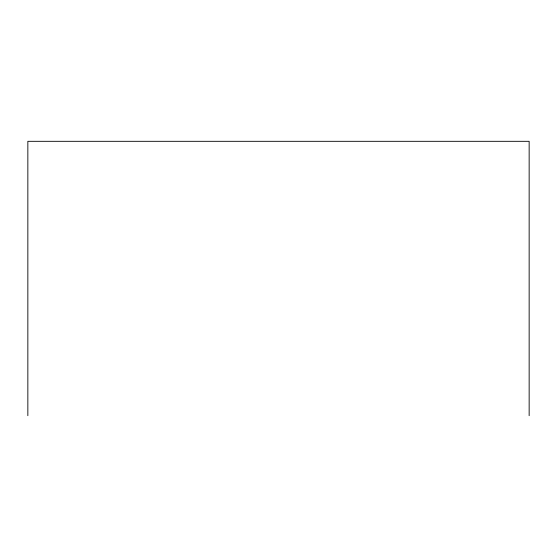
<?xml version="1.0" encoding="UTF-8"?>
<svg xmlns="http://www.w3.org/2000/svg" width="557" height="557" viewBox="0 0 557 557"><rect width="100%" height="100%" fill="white"/><g stroke="black" fill="none" stroke-linecap="round" stroke-linejoin="round"><path stroke-width="0.84" d="M529.15 415.682L529.15 141.318L27.85 141.318L27.85 415.682"/></g></svg>
